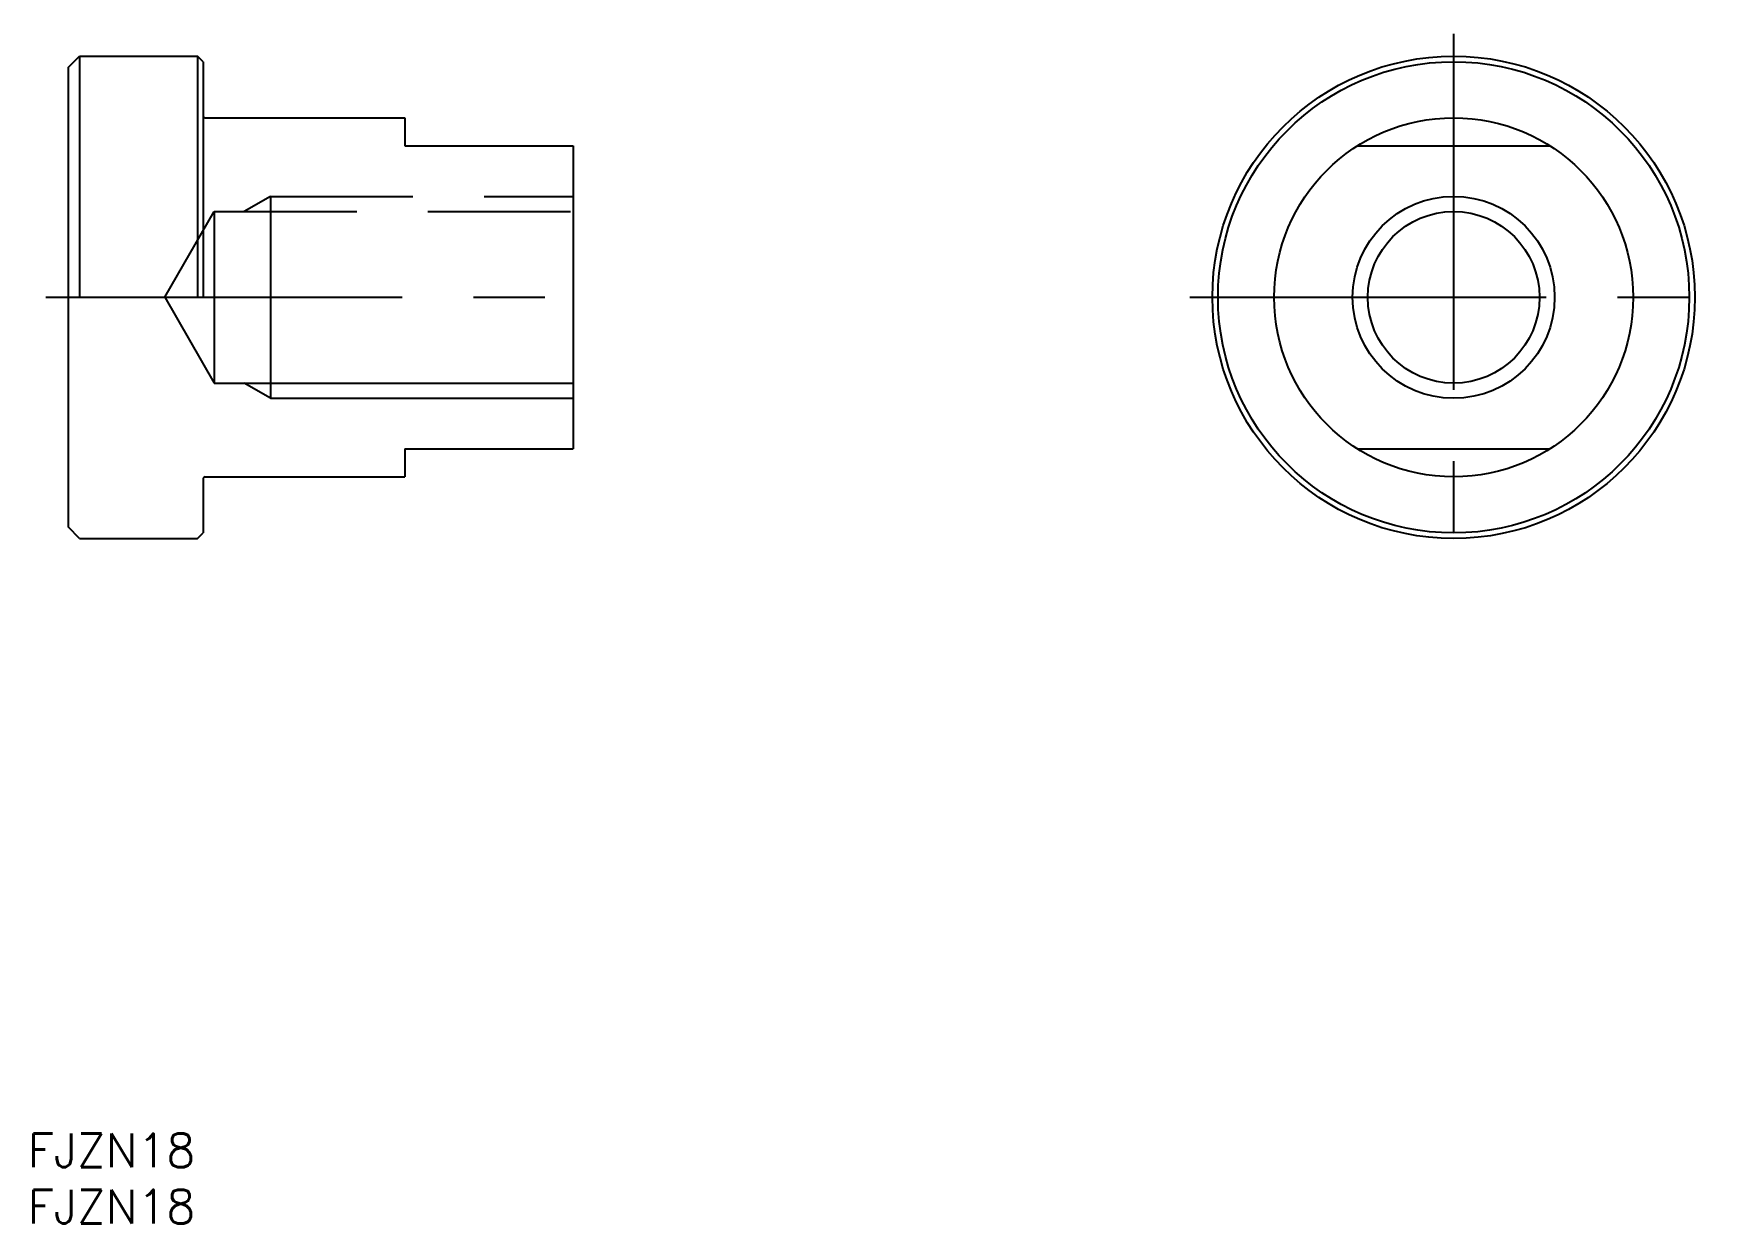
# Model space of a CAD drawing. Extents: x -127 to 23, y -83 to 23.
import ezdxf

# ---------------------------------------------------------------- set-up
doc = ezdxf.new("R2010")
doc.units = 0
doc.linetypes.add('CENTER', pattern=[50.8, 31.75, -6.35, 6.35, -6.35])
doc.linetypes.add('DASHED', pattern=[19.05, 12.7, -6.35])
doc.layers.get('0').update_dxf_attribs({"linetype": 'CONTINUOUS'})
doc.layers.add('CENTER', color=1, linetype='CONTINUOUS')
doc.styles.get("Standard").update_dxf_attribs({"font": 'txt.shx', "height": 3, "bigfont": 'bigfont.shx'})

# ---------------------------------------------------------------- blocks, each defined once
blk = doc.blocks.new('*U2')
at = {"color": 7, "linetype": 'CONTINUOUS'}
blk.add_text('FJZN18', height=3, dxfattribs=at).set_placement((-127.07, -77.54))
blk = doc.blocks.new('*U3')
at = {"color": 7, "linetype": 'CONTINUOUS'}
blk.add_text('FJZN18', height=3, dxfattribs=at).set_placement((-127.07, -82.54))

msp = doc.modelspace()

# ---------------------------------------------------------------- linework, layer by layer
at = {"color": 7, "linetype": 'CONTINUOUS'}
for p, q in [((-123.46, 20.5), (-122.46, 21.5)), ((-122.46, 21.5), (-111.96, 21.5)), ((-122.46, 21.5), (-122.46, 0)), ((-111.46, 21), (-111.96, 21.5)), ((-111.96, 21.5), (-111.96, 0)), ((-123.46, -20.5), (-123.46, 20.5)), ((-111.46, 21), (-111.46, 0)), ((-111.26, 16), (-93.46, 16)), ((-93.46, 16), (-93.46, 13.5)), ((-93.46, 13.5), (-78.46, 13.5)), ((-78.46, 13.5), (-78.46, -13.5)), ((-8.59, 13.5), (8.59, 13.5)), ((-114.87, 0), (-110.46, -7.65)), ((-110.46, 0), (-110.46, -7.65)), ((-105.46, 0), (-105.46, -9)), ((-110.46, -7.65), (-78.46, -7.65)), ((-93.46, -13.5), (-78.46, -13.5)), ((-93.46, -13.5), (-93.46, -16)), ((-8.59, -13.5), (8.59, -13.5)), ((-111.46, -16.2), (-111.46, -21)), ((-111.26, -16), (-93.46, -16)), ((-122.46, -21.5), (-123.46, -20.5)), ((-111.96, -21.5), (-111.46, -21)), ((-122.46, -21.5), (-111.96, -21.5))]:
    msp.add_line(p, q, dxfattribs=at)
at = {"color": 3, "linetype": 'DASHED'}
for p, q in [((-114.87, 0), (-110.46, 7.65)), ((-110.46, 7.65), (-110.46, 0)), ((-110.46, 7.65), (-78.46, 7.65)), ((-105.46, 9), (-107.8, 7.65)), ((-105.46, 9), (-105.46, 0)), ((-105.46, 9), (-78.46, 9))]:
    msp.add_line(p, q, dxfattribs=at)
at = {"color": 3, "linetype": 'CONTINUOUS'}
for q in [(-107.8, -7.65), (-78.46, -9)]:
    msp.add_line((-105.46, -9), q, dxfattribs=at)
at = {"color": 7, "linetype": 'CONTINUOUS'}
for radius in [21.5, 21, 16, 7.65]:
    msp.add_circle((0, 0), radius, dxfattribs=at)
at = {"color": 3, "linetype": 'CONTINUOUS'}
msp.add_circle((0, 0), 9, dxfattribs=at)
at = {"color": 7, "linetype": 'CONTINUOUS'}
for centre, start, end in [((-111.26, 16.2), 180, 270), ((-111.26, -16.2), 90, 180)]:
    msp.add_arc(centre, 0.2, start, end, dxfattribs=at)
at = {"layer": 'CENTER', "color": 1, "linetype": 'CENTER'}
for p, q in [((0, 23.5), (0, -23.5)), ((-125.46, 0), (-76.46, 0)), ((-23.5, 0), (23.5, 0))]:
    msp.add_line(p, q, dxfattribs=at)

# ---------------------------------------------------------------- block references
at = {"color": 7, "linetype": 'CONTINUOUS'}
for name in ['*U2', '*U3']:
    msp.add_blockref(name, (0, 0), dxfattribs=at)

doc.saveas('drawing.dxf')
